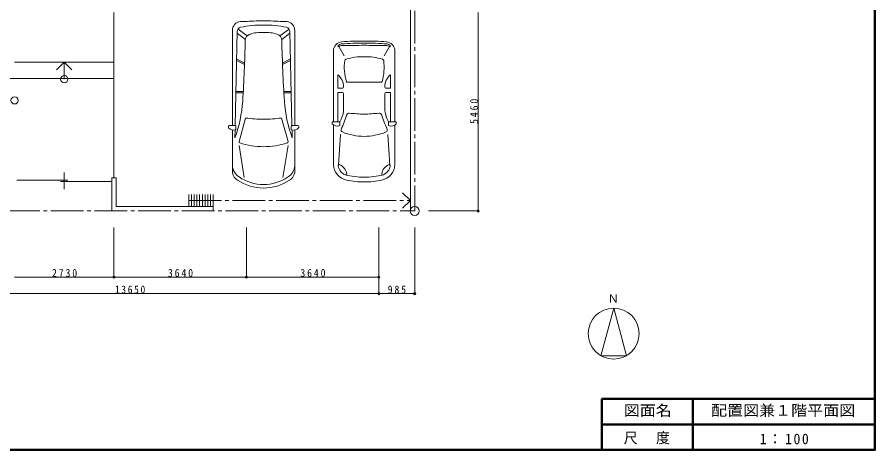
# Model space of a CAD drawing. Units: millimetres at full size, sheet at 1:100. Extents: x -20000 to 20000, y -13850 to 13850.
# Drawn here: x -3570 to 20000, y -13850 to -1952 of the extents above; entities that cross this region are included whole.
import ezdxf
from ezdxf.enums import TextEntityAlignment as Align

# ---------------------------------------------------------------- set-up
doc = ezdxf.new("R2010")
doc.units = ezdxf.units.MM
doc.header["$LTSCALE"] = 100
doc.header["$PDMODE"] = 32
doc.header["$PDSIZE"] = 60
doc.linetypes.add('CHAIN2', pattern=[12, 9, -1, 1, -1])
for name, color, linetype, lineweight in [('0-6_敷地', 134, 'Continuous', 18), ('0-7_外構', 134, 'Continuous', 18), ('0-8_寸法', 1, 'Continuous', 13), ('0-F', 2, 'Continuous', 50)]:
    doc.layers.add(name, color=color, linetype=linetype, lineweight=lineweight)
doc.styles.add('ＭＳ ゴシック', font='')
doc.styles.get('ＭＳ ゴシック').set_extended_font_data('MS Gothic')

msp = doc.modelspace()

# ---------------------------------------------------------------- linework, layer by layer
at = {"layer": '0-6_敷地', "linetype": 'CHAIN2'}
msp.add_line((-8645, -7280), (7355, -7280), dxfattribs=at)
msp.add_lwpolyline([(-8645, 10220), (7355, 10220), (7355, -7280)], dxfattribs=at)
at = {"layer": '0-6_敷地'}
msp.add_circle((7355, -7280), 125, dxfattribs=at)
at = {"layer": '0-7_外構'}
for p, q in [((-910, -1820), (-910, -6370)), ((3060.6, -2053.8), (3341.5, -2053.8)), ((2344.2, -4932.7), (2344.2, -2323.6)), ((2420.3, -4932.7), (2478.4, -2351)), ((2749.9, -2466.8), (2500.2, -2279.7)), ((3652.3, -2466.8), (3901.9, -2279.7)), ((3981.9, -4932.7), (3923.8, -2351)), ((4057.9, -4932.7), (4057.9, -2323.6)), ((2702.2, -2565), (2487.6, -2404.1)), ((3699.9, -2565), (3914.5, -2404.1)), ((5415.6, -3015.1), (5270.2, -2761.5)), ((6518, -3015.1), (6663.3, -2761.5)), ((5120.8, -4830.7), (5120.8, -2879.8)), ((6812.8, -4830.7), (6812.8, -2879.8)), ((-3640, -3190), (-910, -3190)), ((-2275, -3190), (-2487.1, -3402.1)), ((-2275, -3190), (-2062.9, -3402.1)), ((-2275, -3657.5), (-2275, -3190)), ((2679.5, -3258.6), (2460.6, -3140)), ((2681, -3218), (2461.5, -3099)), ((3721.1, -3218), (3940.6, -3099)), ((3722.7, -3258.6), (3941.5, -3140)), ((-6335, -3640), (-910, -3640)), ((2643.6, -4000.8), (2441.3, -4000.8)), ((3758.6, -4000.8), (3960.9, -4000.8)), ((5402.1, -3875.8), (5402.1, -3870.7)), ((6531.5, -3875.8), (6531.5, -3870.7)), ((2641.5, -4036), (2440.5, -4036)), ((3760.6, -4036), (3961.7, -4036)), ((5370.1, -4022.7), (5242.3, -4022.7)), ((5242.3, -4830.7), (5242.3, -4022.7)), ((5402.1, -4054.7), (5402.1, -4527.4)), ((6531.5, -4054.7), (6531.5, -4527.4)), ((6563.5, -4022.7), (6691.3, -4022.7)), ((6691.3, -4830.7), (6691.3, -4022.7)), ((2420.7, -4932.7), (2255.3, -4932.7)), ((2527.4, -5373.7), (2708.9, -4726.3)), ((3874.7, -5373.7), (3693.2, -4726.3)), ((3981.4, -4932.7), (4146.8, -4932.7)), ((5084, -4830.7), (5084, -4882.6)), ((5120.8, -6015.9), (5120.8, -4916.9)), ((6812.8, -6015.9), (6812.8, -4916)), ((6849.6, -4830.7), (6849.6, -4882.6)), ((2233.5, -4957), (2233.5, -4979.8)), ((2344.2, -6237.2), (2344.2, -5057.9)), ((2412.7, -5268.7), (2417.6, -5053.3)), ((2442.5, -4957), (2442.5, -5027)), ((3959.6, -4957), (3959.6, -5027)), ((3989.4, -5268.7), (3984.6, -5053.3)), ((4057.9, -6237.2), (4057.9, -5057.9)), ((4168.7, -4957), (4168.7, -4979.8)), ((5315.3, -5176.8), (5260, -6019.3)), ((6618.3, -5176.8), (6673.6, -6019.3)), ((2529.1, -5478), (2669, -6357.6)), ((3873.1, -5478), (3733.1, -6357.6)), ((-2275, -6220), (-2275, -6680)), ((-3580, -6430), (-2175, -6430)), ((-2375, -6470), (-970, -6470)), ((-970, -7280), (-970, -6370)), ((-850, -6370), (-970, -6370)), ((-850, -7160), (-850, -6370)), ((1145, -7160), (1145, -6825)), ((1220, -7160), (1220, -6825)), ((1295, -7160), (1295, -6825)), ((1370, -7160), (1370, -6825)), ((1445, -7160), (1445, -6825)), ((1520, -7160), (1520, -6825)), ((1595, -7160), (1595, -6825)), ((1670, -7160), (1670, -6825)), ((1745, -7160), (1745, -6825)), ((1820, -7160), (1820, -6825)), ((7235, -6992.5), (7022.9, -6780.4)), ((7235, -6992.5), (7022.9, -7204.6))]:
    msp.add_line(p, q, dxfattribs=at)
at = {"layer": '0-7_外構', "linetype": 'CHAIN2'}
msp.add_line((1145, -6992.5), (7235, -6992.5), dxfattribs=at)
at = {"layer": '0-7_外構'}
for points in [[(-8525, -7160), (-8525, 10100), (7235, 10100), (7235, -7280)], [(5370.1, -3907.8), (5242.3, -3907.8), (5242.3, -3536.5)], [(6563.5, -3907.8), (6691.3, -3907.8), (6691.3, -3536.5)], [(5298.6, -4933.2), (5298.6, -4830.7), (5084, -4830.7)], [(6635, -4933.2), (6635, -4830.7), (6849.6, -4830.7)], [(1820, -7280), (1820, -7160), (-850, -7160)]]:
    msp.add_lwpolyline(points, dxfattribs=at)
for centre in [(-2275, -3657.5), (-3640, -4240)]:
    msp.add_circle(centre, 100, dxfattribs=at)
for centre, radius, start, end in [((5371.4, -2879.8), 250.6, 94.20612, 180), ((5262, -2748.4), 15.5, 145.3893, 302.00331), ((5346.8, -2806.8), 118.5, 94.31307, 145.3893), ((5365.1, -2913.4), 179.1, 89.88748, 122.00331), ((5966.8, -11027.8), 8362.8, 90, 94.31307), ((5842, -9279.1), 6667.2, 88.92742, 94.20612), ((5395.1, 12352.2), 15086.6, 269.88748, 272.1716), ((6091.6, -9279.1), 6667.2, 85.79388, 91.07258), ((5966.8, -11027.8), 8362.8, 85.68693, 90), ((6538.5, 12352.2), 15086.6, 267.8284, 270.11252), ((6568.4, -2913.4), 179.1, 57.99669, 90.11252), ((6562.2, -2879.8), 250.6, 0, 85.79388), ((6586.8, -2806.8), 118.5, 34.6107, 85.68693), ((6671.5, -2748.4), 15.5, 237.99669, 34.6107), ((5910.4, -4555.7), 1514.6, 87.8677, 107.09384), ((6023.1, -4555.7), 1514.6, 72.90616, 92.1323), ((6770.7, -3331.7), 1351.9, 172.17708, 196.89223), ((5479.5, -3154.3), 48.5, 107.09384, 172.17708), ((5162.8, -3331.7), 1351.9, 343.10777, 7.82292), ((6454.1, -3154.3), 48.5, 7.82292, 72.90616), ((4972.7, -3870.7), 429.4, 0, 51.11285), ((5493.3, -3719.7), 16.8, 196.89223, 269.36797), ((5966.8, 39205.9), 42945, 269.36797, 270), ((5966.8, 39205.9), 42945, 270, 270.63203), ((6440.3, -3719.7), 16.8, 270.63203, 343.10777), ((6960.8, -3870.7), 429.4, 128.88715, 180), ((5370.1, -3875.8), 32, 270, 0), ((6563.5, -3875.8), 32, 180, 270), ((5370.1, -4054.7), 32, 0, 90), ((6563.5, -4054.7), 32, 90, 180), ((4182.3, -4295.6), 1241.7, 334.3892, 349.23919), ((-45650.4, 14991.8), 54779.3, 338.55404, 339.00674), ((5552.1, -4656.1), 63.5, 85.20406, 159.00674), ((7013.8, 12765.6), 17419.3, 265.20406, 266.55412), ((4919.8, 12765.6), 17419.3, 273.44588, 274.79594), ((6381.5, -4656.1), 63.5, 20.99326, 94.79594), ((57584, 14991.8), 54779.3, 200.99326, 201.44596), ((7751.3, -4295.6), 1241.7, 190.76081, 205.52823), ((5225.2, -4763.8), 184.6, 220.07032, 293.42776), ((6708.4, -4763.8), 184.6, 246.57224, 319.92968), ((5388.8, -5057.4), 56.5, 158.55404, 247.13051), ((5966.8, -3687.1), 1543.8, 247.13051, 270), ((5966.8, -3687.1), 1543.8, 270, 292.86949), ((6544.8, -5057.4), 56.5, 292.86949, 21.44596), ((2757.5, -6002.4), 414.7, 184.74022, 236.22898), ((3644.7, -6002.4), 414.7, 303.77102, 355.25978), ((5577.6, -5984.3), 457.9, 183.95761, 257.73028), ((5281.9, -6039.3), 32, 90, 190.53095), ((5577.6, -5984.3), 332.7, 190.53095, 245.63279), ((5172.5, -6304.1), 316.3, 8.32887, 69.76776), ((6761.1, -6304.1), 316.3, 110.23224, 171.67113), ((6356, -5984.3), 457.9, 282.26972, 356.04239), ((6356, -5984.3), 332.7, 294.36721, 349.46905), ((6651.7, -6039.3), 32, 349.46905, 90), ((5453.5, -6258.2), 32, 245.63279, 0), ((5966.8, -4194.6), 2158.4, 256.08582, 270), ((5966.8, -4194.6), 2158.4, 270, 283.91418), ((6480.1, -6258.2), 32, 180, 294.36721), ((5966.8, -4194.6), 2289.4, 257.73028, 270), ((5966.8, -4194.6), 2289.4, 270, 282.26972)]:
    msp.add_arc(centre, radius, start, end, dxfattribs=at)
for centre, major_axis, start_param, end_param in [((2567.5, -2323.6), (0, 248.1), 0.0363596, 1.5707963), ((-610.2, 94741.5), (0, 96881.2), 3.1779523, 3.1837054), ((7012.4, 94741.5), (0, 96881.2), 3.0994799, 3.105233), ((3834.6, -2323.6), (0, 248.1), 4.712389, 6.2468257), ((2591.9, -2354.2), (0, 126.2), 0.1824707, 1.5458015), ((3175, -5865.4), (0, 3696.7), 6.2753547, 6.465656), ((3227.1, -5865.4), (0, 3696.7), 6.1007146, 6.2910159), ((3810.2, -2354.2), (0, 126.2), 4.7373838, 6.1007146), ((2867.7, -2600.8), (0, 187.3), 0.2537173, 1.547433), ((3169.7, -3895), (0, 1524.3), 6.2603263, 6.5369027), ((3232.4, -3895), (0, 1524.3), 6.029468, 6.3060443), ((3534.5, -2600.8), (0, 187.3), 4.7357523, 6.029468), ((-28014.6, -1798.9), (0, 34135.7), 4.6402075, 4.6890257), ((34416.7, -1798.9), (0, 34135.7), 1.5941596, 1.6429778), ((-283.7, -4026.9), (0, 3243.2), 4.3194566, 4.6402075), ((6685.8, -4026.9), (0, 3243.2), 1.6429778, 1.9637287), ((2255.3, -4957), (0, 24.2), 6.2831853, 7.8539816), ((2420.7, -4957), (0, 24.2), 4.712389, 6.2831853), ((3201.1, -36.8), (0, 4721.2), 3.0255102, 3.1415927), ((3201.1, -36.8), (0, 4721.2), 3.1415927, 3.2576751), ((3981.4, -4957), (0, 24.2), 6.2831853, 7.8539816), ((4146.8, -4957), (0, 24.2), 4.712389, 6.2831853), ((2255.3, -4979.8), (0, 24.2), 1.5707963, 2.3191193), ((2371, -4860.4), (0, 199.7), 2.3191193, 3.4614019), ((2420.7, -5027), (0, 24.2), 3.4614019, 4.712389), ((3981.4, -5027), (0, 24.2), 1.5707963, 2.8217834), ((4031.1, -4860.4), (0, 199.7), 2.8217834, 3.964066), ((4146.8, -4979.8), (0, 24.2), 3.964066, 4.712389), ((2553, -5381.6), (0, 29.5), 1.2979905, 2.8577992), ((3201.1, -2912.8), (0, 2601.2), 2.8577992, 3.1415927), ((3201.1, -2912.8), (0, 2601.2), 3.1415927, 3.4253861), ((3849.1, -5381.6), (0, 29.5), 3.4253861, 4.9851948), ((2646, -6129.5), (0, 352.2), 1.8816205, 2.6038985), ((3201.1, -5102.6), (0, 1452.5), 2.5998224, 3.1415927), ((3201.1, -5102.6), (0, 1452.5), 3.1415927, 3.6833629), ((3756.1, -6129.5), (0, 352.2), 3.6792868, 4.4015648), ((3201.1, -5095.3), (0, 1556.3), 2.6038985, 3.1415927), ((3201.1, -5095.3), (0, 1556.3), 3.1415927, 3.6792868)]:
    msp.add_ellipse(centre, major_axis=major_axis, ratio=0.9, start_param=start_param, end_param=end_param, dxfattribs=at)
at = {"layer": '0-8_寸法'}
for p, q in [((9100, -7280), (9100, -1820)), ((9100, -7280), (7735, -7280)), ((-910, -9100), (-910, -7735)), ((2730, -9100), (2730, -7735)), ((6370, -9100), (6370, -7735)), ((6370, -9555), (6370, -7735)), ((7355, -9555), (7355, -7735)), ((-3640, -9100), (-910, -9100)), ((-910, -9100), (2730, -9100)), ((2730, -9100), (6370, -9100)), ((-7280, -9555), (6370, -9555)), ((6370, -9555), (7355, -9555))]:
    msp.add_line(p, q, dxfattribs=at)
msp.add_lwpolyline([(12472.9, -11260.5), (12822.9, -9954.3), (13172.9, -11260.5)], close=True, dxfattribs=at)
msp.add_circle((12822.9, -10654.3), 700, dxfattribs=at)
for p in [(9100, -7280), (-910, -9100), (2730, -9100), (6370, -9100), (6370, -9555), (7355, -9555)]:
    msp.add_point(p, dxfattribs=at)
at = {"layer": '0-F'}
for p, q in [((12500, -12450), (12500, -13850)), ((20000, -12450), (12500, -12450)), ((15000, -12450), (15000, -13850)), ((20000, -13150), (12500, -13150))]:
    msp.add_line(p, q, dxfattribs=at)
msp.add_lwpolyline([(20000, 13850), (20000, -13850), (-20000, -13850)], dxfattribs=at)

# ---------------------------------------------------------------- texts
at = {"layer": '0-8_寸法', "color": 7, "style": 'ＭＳ ゴシック'}
msp.add_text('Ｎ', height=219.9, dxfattribs=at).set_placement((12663.9, -9868.2), align=Align.BOTTOM_LEFT)
at = {"layer": '0-8_寸法', "color": 7, "insert": (9100, -4887.5), "char_height": 219.9, "attachment_point": 7, "rotation": 90, "style": 'ＭＳ ゴシック'}
msp.add_mtext('\\T1.38;\\W0.9;5460', dxfattribs=at)
at = {"layer": '0-8_寸法', "color": 7, "char_height": 219.9, "attachment_point": 7, "style": 'ＭＳ ゴシック'}
for s, insert in [('\\T1.38;\\W0.9;2730', (-2612.5, -9100)), ('\\T1.38;\\W0.9;3640', (572.5, -9100)), ('\\T1.38;\\W0.9;3640', (4212.5, -9100)), ('\\T1.38;\\W0.85;13650', (-880, -9555)), ('\\T1.38;\\W0.9;985', (6612.5, -9555))]:
    msp.add_mtext(s, dxfattribs=dict(at, insert=insert))
at = {"layer": '0-F', "color": 7, "style": 'ＭＳ ゴシック', "width": 1.1}
for s, p in [('図面名', (13100, -13000)), ('配置図兼１階平面図', (15500, -13000))]:
    msp.add_text(s, height=293.3, dxfattribs=at).set_placement(p, align=Align.BOTTOM_LEFT)
at = {"layer": '0-F', "color": 7, "char_height": 293.3, "attachment_point": 7, "style": 'ＭＳ ゴシック'}
for s, insert in [('\\T1.17;\\W0.95;尺\\~\\~度', (13100, -13700)), ('\\T1.22;\\W0.95;1：100', (16837.5, -13700))]:
    msp.add_mtext(s, dxfattribs=dict(at, insert=insert))

doc.saveas('drawing.dxf')
